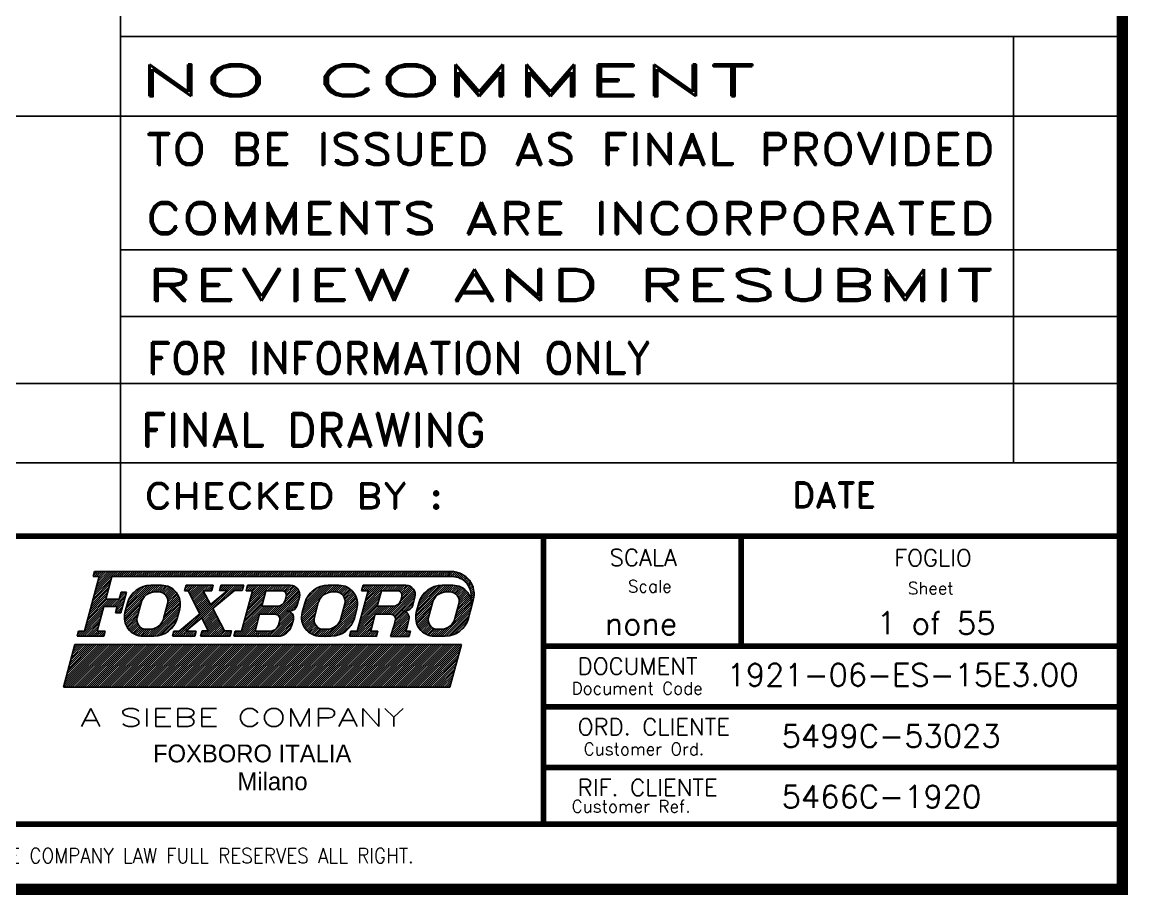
# Model space of a CAD drawing. Extents: x -4 to 378, y 0 to 264.
# Drawn here: x 291.6 to 377.8, y -0.4 to 67.6 of the extents above; entities that cross this region are included whole.
import ezdxf
from ezdxf.enums import TextEntityAlignment as Align

# ---------------------------------------------------------------- set-up
doc = ezdxf.new("R2010")
doc.units = 0
doc.header["$LTSCALE"] = 5
doc.header["$MEASUREMENT"] = 0
doc.header["$PDSIZE"] = 1
doc.linetypes.add('CONTINUA', pattern=[0])
doc.layers.get('0').update_dxf_attribs({"linetype": 'CONTINUA'})
doc.layers.add('02', color=7, linetype='CONTINUA')
doc.layers.add('FORMATO', color=7, linetype='CONTINUOUS')
doc.styles.add('DESCRIZ', font='SIMPLEX')
doc.styles.add('FOXS', font='FOXS')
doc.styles.add('MODULE', font='SIMPLEX', dxfattribs={"width": 1.5, "height": 2.5})
doc.styles.add('ROMAND', font='romand')
doc.styles.add('SIMPLEX', font='simplex.shx')
doc.styles.add('UNIV', font='UNIV.SHX')

# ---------------------------------------------------------------- blocks, each defined once
blk = doc.blocks.new('CART_MIDOR')
at = {"color": 7}
blk.add_line((-63, 64.2), (-63, 0), dxfattribs=at)
at = {"layer": 'FORMATO', "color": 7, "linetype": 'CONTINUOUS'}
for p, q in [((0, 0), (0, 64.2)), ((-63, 31.4), (0, 31.4)), ((-6.841, 31.4), (-6.841, 4.6)), ((-140, 26.4), (0, 26.4)), ((-63, 18), (0, 18)), ((-63, 13.8), (0, 13.8)), ((-139.882, 9.6), (-63, 9.6)), ((-63, 9.6), (0, 9.6)), ((-139.882, 4.6), (-63, 4.6)), ((-63, 4.6), (0, 4.6))]:
    blk.add_line(p, q, dxfattribs=at)
at = {"color": 7, "style": 'SIMPLEX'}
for tag, p in [('MAT_REQ_N1', (-97.938, 11.275)), ('MAT_REQ_N2', (-93.738, 11.275)), ('MAT_REQ_N3', (-89.538, 11.275)), ('MAT_REQ_N4', (-85.055, 11.275)), ('MAT_REQ_N5', (-80.572, 11.275)), ('MAT_REQ_N6', (-76.089, 11.275))]:
    blk.add_attdef(tag, text='', height=2, dxfattribs=at).set_placement(p, align=Align.MIDDLE)
for tag, p in [('ITEM', (-122.734, 7.009)), ('RD_DWG_CODE', (-109.634, 2.526))]:
    blk.add_attdef(tag, text='', height=2, dxfattribs=at).set_placement(p, align=Align.MIDDLE_LEFT)
at = {"layer": 'FORMATO', "color": 7, "linetype": 'CONTINUOUS', "style": 'ROMAND'}
for s, height, width, p, p2 in [('NO COMMENT', 2, 1.932679, (-61.923, 27.65), (-22.901, 27.65)), ('TO BE ISSUED AS FINAL PROVIDED', 2, 0.985741, (-61.424, 23.332), (-8.007, 23.332)), ('COMMENTS ARE INCORPORATED', 2, 1.121773, (-61.424, 18.989), (-8.007, 18.989)), ('REVIEW AND RESUBMIT', 2, 1.528302, (-61.424, 14.789), (-8.007, 14.789)), ('FOR INFORMATION ONLY', 2, 0.864732, (-61.343, 10.196), (-29.636, 10.196)), ('CHECKED BY :', 1.6, 1.064564, (-61.517, 1.732), (-42.7, 1.732))]:
    blk.add_text(s, height=height, dxfattribs=dict(at, width=width)).set_placement(p, p2, align=Align.FIT)
for s, height, p in [('FINAL DRAWING', 2.1, (-61.726, 5.624)), ('DATE', 1.6, (-20.759, 1.788))]:
    blk.add_text(s, height=height, dxfattribs=at).set_placement(p)
blk = doc.blocks.new('*X3')
at = {"color": 0}
for p, q in [((299.287, 20.51), (299.608, 20.831)), ((299.317, 20.363), (299.785, 20.831)), ((299.352, 20.752), (299.432, 20.831)), ((299.396, 16.906), (302.51, 20.021)), ((299.494, 20.363), (299.962, 20.831)), ((299.589, 20.282), (300.139, 20.831)), ((299.648, 20.164), (300.315, 20.831)), ((299.707, 20.047), (300.492, 20.831)), ((299.767, 19.929), (300.669, 20.831)), ((299.826, 19.812), (300.846, 20.831)), ((299.885, 19.694), (301.023, 20.831)), ((299.944, 19.577), (301.199, 20.831)), ((300.004, 19.459), (300.875, 20.33)), ((300.063, 19.341), (300.936, 20.214)), ((300.122, 19.224), (300.997, 20.099)), ((300.181, 19.106), (301.058, 19.983)), ((300.488, 17.822), (303.497, 20.831)), ((300.774, 17.931), (303.674, 20.831)), ((300.908, 20.363), (301.376, 20.831)), ((301.085, 20.363), (301.553, 20.831)), ((301.261, 20.363), (301.713, 20.815)), ((301.438, 20.363), (301.649, 20.574)), ((302.274, 20.491), (302.614, 20.831)), ((302.337, 20.378), (302.79, 20.831)), ((302.338, 20.733), (302.437, 20.831)), ((302.514, 20.378), (302.967, 20.831)), ((302.673, 19.653), (303.851, 20.831)), ((302.691, 20.378), (303.144, 20.831)), ((302.867, 20.378), (303.321, 20.831)), ((303.575, 20.378), (304.028, 20.831)), ((303.751, 20.378), (304.205, 20.831)), ((303.928, 20.378), (304.322, 20.772)), ((304.105, 20.378), (304.257, 20.531)), ((298.757, 16.444), (301.487, 19.175)), ((300.24, 18.989), (301.12, 19.868)), ((300.3, 18.871), (301.181, 19.752)), ((300.359, 18.754), (301.242, 19.637)), ((300.418, 18.636), (301.303, 19.521)), ((300.477, 18.519), (301.365, 19.406)), ((300.537, 18.401), (301.426, 19.29)), ((298.58, 16.444), (300.313, 18.177)), ((300.833, 17.813), (301.732, 18.713)), ((300.892, 17.696), (301.793, 18.597)), ((300.951, 17.578), (301.855, 18.482)), ((301.01, 17.461), (301.916, 18.366)), ((301.07, 17.343), (301.977, 18.25)), ((301.129, 17.226), (302.038, 18.135)), ((298.403, 16.444), (299.214, 17.256)), ((300.878, 16.444), (302.222, 17.788)), ((301.055, 16.444), (302.283, 17.673)), ((301.188, 17.108), (302.1, 18.019)), ((301.231, 16.444), (302.345, 17.557)), ((301.247, 16.99), (302.161, 17.904)), ((301.408, 16.444), (302.406, 17.442)), ((301.585, 16.444), (302.467, 17.326)), ((301.762, 16.444), (302.528, 17.211)), ((298.226, 16.444), (298.672, 16.89)), ((298.252, 16.647), (298.496, 16.89)), ((298.317, 16.888), (298.319, 16.89)), ((298.933, 16.444), (299.379, 16.89)), ((299.11, 16.444), (299.556, 16.89)), ((299.287, 16.444), (299.733, 16.89)), ((299.464, 16.444), (299.91, 16.89)), ((299.641, 16.444), (300.087, 16.89)), ((299.817, 16.444), (300.235, 16.862)), ((299.994, 16.444), (300.17, 16.62)), ((300.665, 16.584), (300.983, 16.903)), ((300.701, 16.444), (301.16, 16.903)), ((300.729, 16.826), (300.806, 16.903)), ((301.939, 16.444), (302.59, 17.095)), ((302.115, 16.444), (302.651, 16.98)), ((302.292, 16.444), (302.751, 16.903)), ((302.469, 16.444), (302.928, 16.903)), ((302.646, 16.444), (303.104, 16.903)), ((302.822, 16.444), (303.281, 16.903)), ((302.999, 16.444), (303.224, 16.669))]:
    blk.add_line(p, q, dxfattribs=at)
blk = doc.blocks.new('*X9')
at = {"color": 0}
for p, q in [((291.39, 21.628), (291.781, 22.02)), ((291.454, 21.87), (291.605, 22.02)), ((291.512, 21.574), (291.958, 22.02)), ((291.533, 20.181), (293.372, 22.02)), ((291.597, 20.422), (293.196, 22.02)), ((291.662, 20.663), (293.019, 22.02)), ((291.689, 21.574), (292.135, 22.02)), ((291.727, 20.905), (292.842, 22.02)), ((291.792, 21.146), (292.665, 22.02)), ((291.856, 21.388), (292.489, 22.02)), ((291.866, 21.574), (292.312, 22.02)), ((293.103, 21.574), (293.549, 22.02)), ((293.28, 21.574), (293.726, 22.02)), ((293.457, 21.574), (293.903, 22.02)), ((293.633, 21.574), (294.08, 22.02)), ((293.81, 21.574), (294.256, 22.02)), ((293.987, 21.574), (294.433, 22.02)), ((294.164, 21.574), (294.61, 22.02)), ((294.341, 21.574), (294.787, 22.02)), ((294.517, 21.574), (294.963, 22.02)), ((294.694, 21.574), (295.14, 22.02)), ((294.871, 21.574), (295.317, 22.02)), ((295.048, 21.574), (295.494, 22.02)), ((295.224, 21.574), (295.671, 22.02)), ((295.401, 21.574), (295.847, 22.02)), ((295.578, 21.574), (296.024, 22.02)), ((295.755, 21.574), (296.201, 22.02)), ((295.932, 21.574), (296.378, 22.02)), ((296.108, 21.574), (296.554, 22.02)), ((296.285, 21.574), (296.731, 22.02)), ((296.462, 21.574), (296.908, 22.02)), ((296.639, 21.574), (297.085, 22.02)), ((296.815, 21.574), (297.262, 22.02)), ((296.992, 21.574), (297.438, 22.02)), ((297.169, 21.574), (297.615, 22.02)), ((297.346, 21.574), (297.792, 22.02)), ((297.523, 21.574), (297.969, 22.02)), ((297.699, 21.574), (298.145, 22.02)), ((297.876, 21.574), (298.322, 22.02)), ((298.053, 21.574), (298.499, 22.02)), ((298.23, 21.574), (298.676, 22.02)), ((298.406, 21.574), (298.853, 22.02)), ((298.583, 21.574), (299.029, 22.02)), ((298.76, 21.574), (299.206, 22.02)), ((298.937, 21.574), (299.383, 22.02)), ((299.114, 21.574), (299.56, 22.02)), ((299.29, 21.574), (299.736, 22.02)), ((299.467, 21.574), (299.913, 22.02)), ((299.644, 21.574), (300.09, 22.02)), ((299.821, 21.574), (300.267, 22.02)), ((299.997, 21.574), (300.444, 22.02)), ((300.174, 21.574), (300.62, 22.02)), ((300.351, 21.574), (300.797, 22.02)), ((300.528, 21.574), (300.974, 22.02)), ((300.705, 21.574), (301.151, 22.02)), ((300.881, 21.574), (301.327, 22.02)), ((301.058, 21.574), (301.504, 22.02)), ((301.235, 21.574), (301.681, 22.02)), ((301.412, 21.574), (301.858, 22.02)), ((301.588, 21.574), (302.035, 22.02)), ((301.765, 21.574), (302.211, 22.02)), ((301.942, 21.574), (302.388, 22.02)), ((302.119, 21.574), (302.565, 22.02)), ((302.296, 21.574), (302.742, 22.02)), ((302.472, 21.574), (302.918, 22.02)), ((302.649, 21.574), (303.095, 22.02)), ((302.826, 21.574), (303.272, 22.02)), ((303.003, 21.574), (303.449, 22.02)), ((303.179, 21.574), (303.626, 22.02)), ((303.356, 21.574), (303.802, 22.02)), ((303.533, 21.574), (303.979, 22.02)), ((303.71, 21.574), (304.156, 22.02)), ((303.887, 21.574), (304.333, 22.02)), ((304.063, 21.574), (304.509, 22.02)), ((304.24, 21.574), (304.686, 22.02)), ((304.417, 21.574), (304.863, 22.02)), ((304.594, 21.574), (305.04, 22.02)), ((304.77, 21.574), (305.217, 22.02)), ((304.947, 21.574), (305.393, 22.02)), ((305.124, 21.574), (305.57, 22.02)), ((305.301, 21.574), (305.747, 22.02)), ((305.478, 21.574), (305.924, 22.02)), ((305.654, 21.574), (306.1, 22.02)), ((305.831, 21.574), (306.277, 22.02)), ((306.008, 21.574), (306.454, 22.02)), ((306.185, 21.574), (306.631, 22.02)), ((306.361, 21.574), (306.808, 22.02)), ((306.538, 21.574), (306.984, 22.02)), ((306.715, 21.574), (307.161, 22.02)), ((306.892, 21.574), (307.338, 22.02)), ((307.069, 21.574), (307.515, 22.02)), ((307.245, 21.574), (307.691, 22.02)), ((307.422, 21.574), (307.868, 22.02)), ((307.599, 21.574), (308.045, 22.02)), ((307.776, 21.574), (308.222, 22.02)), ((307.952, 21.574), (308.398, 22.02)), ((308.129, 21.574), (308.575, 22.02)), ((308.306, 21.574), (308.752, 22.02)), ((308.483, 21.574), (308.929, 22.02)), ((308.66, 21.574), (309.106, 22.02)), ((308.836, 21.574), (309.282, 22.02)), ((309.013, 21.574), (309.459, 22.02)), ((309.19, 21.574), (309.636, 22.02)), ((309.367, 21.574), (309.813, 22.02)), ((309.543, 21.574), (309.989, 22.02)), ((309.72, 21.574), (310.166, 22.02)), ((309.897, 21.574), (310.343, 22.02)), ((310.074, 21.574), (310.52, 22.02)), ((310.251, 21.574), (310.697, 22.02)), ((310.427, 21.574), (310.873, 22.02)), ((310.604, 21.574), (311.05, 22.02)), ((310.781, 21.574), (311.227, 22.02)), ((310.958, 21.574), (311.404, 22.02)), ((311.134, 21.574), (311.58, 22.02)), ((311.311, 21.574), (311.757, 22.02)), ((311.488, 21.574), (311.934, 22.02)), ((311.665, 21.574), (312.111, 22.02)), ((311.841, 21.574), (312.288, 22.02)), ((312.018, 21.574), (312.464, 22.02)), ((312.195, 21.574), (312.641, 22.02)), ((312.372, 21.574), (312.818, 22.02)), ((312.549, 21.574), (312.995, 22.02)), ((312.725, 21.574), (313.171, 22.02)), ((312.902, 21.574), (313.348, 22.02)), ((313.079, 21.574), (313.525, 22.02)), ((313.256, 21.574), (313.702, 22.02)), ((313.432, 21.574), (313.879, 22.02)), ((313.609, 21.574), (314.055, 22.02)), ((313.786, 21.574), (314.232, 22.02)), ((313.963, 21.574), (314.409, 22.02)), ((314.14, 21.574), (314.586, 22.02)), ((314.316, 21.574), (314.762, 22.02)), ((314.493, 21.574), (314.939, 22.02)), ((314.67, 21.574), (315.116, 22.02)), ((314.847, 21.574), (315.293, 22.02)), ((315.023, 21.574), (315.47, 22.02)), ((315.2, 21.574), (315.646, 22.02)), ((315.377, 21.574), (315.823, 22.02)), ((315.554, 21.574), (316, 22.02)), ((315.731, 21.574), (316.177, 22.02)), ((315.907, 21.574), (316.353, 22.02)), ((316.084, 21.574), (316.53, 22.02)), ((316.261, 21.574), (316.707, 22.02)), ((316.438, 21.574), (316.884, 22.02)), ((316.614, 21.574), (317.061, 22.02)), ((316.791, 21.574), (317.237, 22.02)), ((316.968, 21.574), (317.414, 22.02)), ((317.145, 21.574), (317.591, 22.02)), ((317.322, 21.574), (317.768, 22.02)), ((317.498, 21.574), (317.944, 22.02)), ((317.675, 21.574), (318.121, 22.02)), ((317.852, 21.574), (318.298, 22.02)), ((318.029, 21.574), (318.475, 22.02)), ((318.205, 21.574), (318.652, 22.02)), ((318.382, 21.574), (318.828, 22.02)), ((318.559, 21.574), (319.005, 22.02)), ((318.736, 21.574), (319.182, 22.02)), ((318.913, 21.574), (319.359, 22.02)), ((319.089, 21.574), (319.535, 22.02)), ((319.266, 21.574), (319.712, 22.02)), ((319.443, 21.574), (319.889, 22.02)), ((319.62, 21.574), (320.066, 22.02)), ((319.796, 21.574), (320.243, 22.02)), ((319.973, 21.574), (320.419, 22.02)), ((320.15, 21.574), (320.596, 22.02)), ((320.327, 21.574), (320.773, 22.02)), ((320.504, 21.574), (320.95, 22.02)), ((320.68, 21.574), (321.126, 22.02)), ((320.857, 21.574), (321.303, 22.02)), ((321.034, 21.574), (321.48, 22.02)), ((321.211, 21.574), (321.657, 22.02)), ((321.387, 21.574), (321.834, 22.02)), ((321.564, 21.574), (322.01, 22.02)), ((291.339, 19.456), (292.821, 20.939)), ((291.403, 19.698), (292.886, 21.18)), ((291.468, 19.939), (292.951, 21.422)), ((321.741, 21.574), (322.035, 21.868)), ((321.918, 21.574), (321.97, 21.627)), ((291.08, 18.49), (292.562, 19.973)), ((291.145, 18.732), (292.627, 20.214)), ((291.209, 18.973), (292.692, 20.456)), ((291.274, 19.215), (292.756, 20.697)), ((293.013, 19.009), (294.24, 20.236)), ((293.19, 19.009), (294.188, 20.007)), ((293.687, 19.859), (294.063, 20.236)), ((293.751, 20.101), (293.886, 20.236)), ((290.886, 17.766), (292.754, 19.634)), ((290.95, 18.007), (292.577, 19.634)), ((291.015, 18.249), (292.498, 19.731)), ((292.306, 19.009), (292.93, 19.634)), ((292.483, 19.009), (293.107, 19.634)), ((292.66, 19.009), (293.284, 19.634)), ((292.836, 19.009), (293.461, 19.634)), ((293.339, 18.452), (293.929, 19.041)), ((293.363, 18.652), (293.994, 19.283)), ((293.367, 19.009), (294.123, 19.766)), ((293.428, 18.893), (294.059, 19.524)), ((290.271, 16.444), (292.109, 18.282)), ((290.692, 17.041), (292.174, 18.524)), ((290.756, 17.283), (292.239, 18.765)), ((290.821, 17.524), (292.303, 19.007)), ((293.516, 18.452), (293.864, 18.8)), ((293.693, 18.452), (293.8, 18.558)), ((290.448, 16.444), (292.045, 18.041)), ((290.625, 16.444), (291.98, 17.799)), ((290.802, 16.444), (291.915, 17.558)), ((290.978, 16.444), (291.851, 17.316)), ((290.031, 16.557), (290.364, 16.89)), ((290.095, 16.444), (290.541, 16.89)), ((290.096, 16.799), (290.187, 16.89)), ((291.155, 16.444), (291.786, 17.075)), ((291.332, 16.444), (291.778, 16.89)), ((291.509, 16.444), (291.955, 16.89)), ((291.686, 16.444), (292.132, 16.89)), ((291.862, 16.444), (292.308, 16.89)), ((292.039, 16.444), (292.409, 16.814)), ((292.216, 16.444), (292.344, 16.572))]:
    blk.add_line(p, q, dxfattribs=at)
blk = doc.blocks.new('*X1')
at = {"color": 0}
for p, q in [((288.866, 12.211), (292.393, 15.737)), ((288.889, 12.057), (292.569, 15.737)), ((288.931, 12.452), (292.216, 15.737)), ((288.996, 12.694), (292.039, 15.737)), ((289.06, 12.935), (291.862, 15.737)), ((289.066, 12.057), (292.746, 15.737)), ((289.125, 13.177), (291.686, 15.737)), ((289.19, 13.418), (291.509, 15.737)), ((289.243, 12.057), (292.923, 15.737)), ((289.254, 13.659), (291.332, 15.737)), ((289.319, 13.901), (291.155, 15.737)), ((289.384, 14.142), (290.978, 15.737)), ((289.42, 12.057), (293.1, 15.737)), ((289.448, 14.384), (290.802, 15.737)), ((289.513, 14.625), (290.625, 15.737)), ((289.578, 14.867), (290.448, 15.737)), ((289.596, 12.057), (293.277, 15.737)), ((289.643, 15.108), (290.271, 15.737)), ((289.707, 15.35), (290.095, 15.737)), ((289.772, 15.591), (289.918, 15.737)), ((289.773, 12.057), (293.453, 15.737)), ((289.95, 12.057), (293.63, 15.737)), ((290.127, 12.057), (293.807, 15.737)), ((290.304, 12.057), (293.984, 15.737)), ((290.48, 12.057), (294.16, 15.737)), ((290.657, 12.057), (294.337, 15.737)), ((290.834, 12.057), (294.514, 15.737)), ((291.011, 12.057), (294.691, 15.737)), ((291.187, 12.057), (294.868, 15.737)), ((291.364, 12.057), (295.044, 15.737)), ((291.541, 12.057), (295.221, 15.737)), ((291.718, 12.057), (295.398, 15.737)), ((291.894, 12.057), (295.575, 15.737)), ((292.071, 12.057), (295.751, 15.737)), ((292.248, 12.057), (295.928, 15.737)), ((292.425, 12.057), (296.105, 15.737)), ((292.602, 12.057), (296.282, 15.737)), ((292.778, 12.057), (296.459, 15.737)), ((292.955, 12.057), (296.635, 15.737)), ((293.132, 12.057), (296.812, 15.737)), ((293.309, 12.057), (296.989, 15.737)), ((293.485, 12.057), (297.166, 15.737)), ((293.662, 12.057), (297.342, 15.737)), ((293.839, 12.057), (297.519, 15.737)), ((294.016, 12.057), (297.696, 15.737)), ((294.193, 12.057), (297.873, 15.737)), ((294.369, 12.057), (298.05, 15.737)), ((294.546, 12.057), (298.226, 15.737)), ((294.723, 12.057), (298.403, 15.737)), ((294.9, 12.057), (298.58, 15.737)), ((295.076, 12.057), (298.757, 15.737)), ((295.253, 12.057), (298.933, 15.737)), ((295.43, 12.057), (299.11, 15.737)), ((295.607, 12.057), (299.287, 15.737)), ((295.784, 12.057), (299.464, 15.737)), ((295.96, 12.057), (299.641, 15.737)), ((296.137, 12.057), (299.817, 15.737)), ((296.314, 12.057), (299.994, 15.737)), ((296.491, 12.057), (300.171, 15.737)), ((296.667, 12.057), (300.348, 15.737)), ((296.844, 12.057), (300.524, 15.737)), ((297.021, 12.057), (300.701, 15.737)), ((297.198, 12.057), (300.878, 15.737)), ((297.375, 12.057), (301.055, 15.737)), ((297.551, 12.057), (301.232, 15.737)), ((297.728, 12.057), (301.408, 15.737)), ((297.905, 12.057), (301.585, 15.737)), ((298.082, 12.057), (301.762, 15.737)), ((298.258, 12.057), (301.939, 15.737)), ((298.435, 12.057), (302.115, 15.737)), ((298.612, 12.057), (302.292, 15.737)), ((298.789, 12.057), (302.469, 15.737)), ((298.966, 12.057), (302.646, 15.737)), ((299.142, 12.057), (302.822, 15.737)), ((299.319, 12.057), (302.999, 15.737)), ((299.496, 12.057), (303.176, 15.737)), ((299.673, 12.057), (303.353, 15.737)), ((299.849, 12.057), (303.53, 15.737)), ((300.026, 12.057), (303.706, 15.737)), ((300.203, 12.057), (303.883, 15.737)), ((300.38, 12.057), (304.06, 15.737)), ((300.557, 12.057), (304.237, 15.737)), ((300.733, 12.057), (304.413, 15.737)), ((300.91, 12.057), (304.59, 15.737)), ((301.087, 12.057), (304.767, 15.737)), ((301.264, 12.057), (304.944, 15.737)), ((301.44, 12.057), (305.121, 15.737)), ((301.617, 12.057), (305.297, 15.737)), ((301.794, 12.057), (305.474, 15.737)), ((301.971, 12.057), (305.651, 15.737)), ((302.148, 12.057), (305.828, 15.737)), ((302.324, 12.057), (306.004, 15.737)), ((302.501, 12.057), (306.181, 15.737)), ((302.678, 12.057), (306.358, 15.737)), ((302.855, 12.057), (306.535, 15.737)), ((303.031, 12.057), (306.712, 15.737)), ((303.208, 12.057), (306.888, 15.737)), ((303.385, 12.057), (307.065, 15.737)), ((303.562, 12.057), (307.242, 15.737)), ((303.739, 12.057), (307.419, 15.737)), ((303.915, 12.057), (307.595, 15.737)), ((304.092, 12.057), (307.772, 15.737)), ((304.269, 12.057), (307.949, 15.737)), ((304.446, 12.057), (308.126, 15.737)), ((304.622, 12.057), (308.303, 15.737)), ((304.799, 12.057), (308.479, 15.737)), ((304.976, 12.057), (308.656, 15.737)), ((305.153, 12.057), (308.833, 15.737)), ((305.33, 12.057), (309.01, 15.737)), ((305.506, 12.057), (309.186, 15.737)), ((305.683, 12.057), (309.363, 15.737)), ((305.86, 12.057), (309.54, 15.737)), ((306.037, 12.057), (309.717, 15.737)), ((306.213, 12.057), (309.894, 15.737)), ((306.39, 12.057), (310.07, 15.737)), ((306.567, 12.057), (310.247, 15.737)), ((306.744, 12.057), (310.424, 15.737)), ((306.921, 12.057), (310.601, 15.737)), ((307.097, 12.057), (310.777, 15.737)), ((307.274, 12.057), (310.954, 15.737)), ((307.451, 12.057), (311.131, 15.737)), ((307.628, 12.057), (311.308, 15.737)), ((307.804, 12.057), (311.485, 15.737)), ((307.981, 12.057), (311.661, 15.737)), ((308.158, 12.057), (311.838, 15.737)), ((308.335, 12.057), (312.015, 15.737)), ((308.512, 12.057), (312.192, 15.737)), ((308.688, 12.057), (312.368, 15.737)), ((308.865, 12.057), (312.545, 15.737)), ((309.042, 12.057), (312.722, 15.737)), ((309.219, 12.057), (312.899, 15.737)), ((309.395, 12.057), (313.076, 15.737)), ((309.572, 12.057), (313.252, 15.737)), ((309.749, 12.057), (313.429, 15.737)), ((309.926, 12.057), (313.606, 15.737)), ((310.102, 12.057), (313.783, 15.737)), ((310.279, 12.057), (313.959, 15.737)), ((310.456, 12.057), (314.136, 15.737)), ((310.633, 12.057), (314.313, 15.737)), ((310.81, 12.057), (314.49, 15.737)), ((310.986, 12.057), (314.667, 15.737)), ((311.163, 12.057), (314.843, 15.737)), ((311.34, 12.057), (315.02, 15.737)), ((311.517, 12.057), (315.197, 15.737)), ((311.693, 12.057), (315.374, 15.737)), ((311.87, 12.057), (315.55, 15.737)), ((312.047, 12.057), (315.727, 15.737)), ((312.224, 12.057), (315.904, 15.737)), ((312.401, 12.057), (316.081, 15.737)), ((312.577, 12.057), (316.258, 15.737)), ((312.754, 12.057), (316.434, 15.737)), ((312.931, 12.057), (316.611, 15.737)), ((313.108, 12.057), (316.788, 15.737)), ((313.284, 12.057), (316.965, 15.737)), ((313.461, 12.057), (317.141, 15.737)), ((313.638, 12.057), (317.318, 15.737)), ((313.815, 12.057), (317.495, 15.737)), ((313.992, 12.057), (317.672, 15.737)), ((314.168, 12.057), (317.849, 15.737)), ((314.345, 12.057), (318.025, 15.737)), ((314.522, 12.057), (318.202, 15.737)), ((314.699, 12.057), (318.379, 15.737)), ((314.875, 12.057), (318.556, 15.737)), ((315.052, 12.057), (318.732, 15.737)), ((315.229, 12.057), (318.909, 15.737)), ((315.406, 12.057), (319.086, 15.737)), ((315.583, 12.057), (319.263, 15.737)), ((315.759, 12.057), (319.44, 15.737)), ((315.936, 12.057), (319.616, 15.737)), ((316.113, 12.057), (319.793, 15.737)), ((316.29, 12.057), (319.97, 15.737)), ((316.466, 12.057), (320.147, 15.737)), ((316.643, 12.057), (320.323, 15.737)), ((316.82, 12.057), (320.5, 15.737)), ((316.997, 12.057), (320.677, 15.737)), ((317.174, 12.057), (320.854, 15.737)), ((317.35, 12.057), (321.03, 15.737)), ((317.527, 12.057), (321.207, 15.737)), ((317.704, 12.057), (321.384, 15.737)), ((317.881, 12.057), (321.561, 15.737)), ((318.057, 12.057), (321.738, 15.737)), ((318.234, 12.057), (321.914, 15.737)), ((318.411, 12.057), (322.091, 15.737)), ((318.588, 12.057), (322.268, 15.737)), ((318.765, 12.057), (322.445, 15.737)), ((318.941, 12.057), (322.621, 15.737)), ((319.118, 12.057), (322.798, 15.737)), ((319.295, 12.057), (322.975, 15.737)), ((319.472, 12.057), (323.029, 15.614)), ((319.648, 12.057), (322.964, 15.373)), ((319.825, 12.057), (322.9, 15.131)), ((320.002, 12.057), (322.835, 14.89)), ((320.179, 12.057), (322.77, 14.648)), ((320.356, 12.057), (322.705, 14.407)), ((320.532, 12.057), (322.641, 14.165)), ((320.709, 12.057), (322.576, 13.924)), ((320.886, 12.057), (322.511, 13.682)), ((321.063, 12.057), (322.447, 13.441)), ((321.239, 12.057), (322.382, 13.199)), ((321.416, 12.057), (322.317, 12.958)), ((321.593, 12.057), (322.252, 12.716)), ((321.77, 12.057), (322.188, 12.475)), ((321.947, 12.057), (322.123, 12.233))]:
    blk.add_line(p, q, dxfattribs=at)
blk = doc.blocks.new('*X2')
at = {"color": 0}
for p, q in [((294.071, 18.122), (296.783, 20.834)), ((294.09, 18.319), (296.606, 20.834)), ((294.143, 18.549), (296.429, 20.834)), ((294.208, 18.79), (296.25, 20.832)), ((294.273, 19.032), (296.054, 20.813)), ((294.338, 19.273), (295.833, 20.769)), ((294.425, 19.537), (295.57, 20.682)), ((294.625, 19.914), (295.193, 20.482)), ((296.311, 20.186), (296.959, 20.834)), ((296.547, 20.245), (297.136, 20.834)), ((296.737, 20.259), (297.312, 20.834)), ((296.914, 20.259), (297.476, 20.821)), ((297.087, 20.255), (297.626, 20.794)), ((297.235, 20.226), (297.765, 20.755)), ((297.363, 20.177), (297.893, 20.708)), ((297.474, 20.111), (298.014, 20.651)), ((297.571, 20.031), (298.126, 20.587)), ((297.654, 19.938), (298.231, 20.515)), ((297.723, 19.83), (298.329, 20.436)), ((297.771, 19.171), (298.651, 20.051)), ((297.776, 19.706), (298.42, 20.35)), ((297.809, 19.563), (298.504, 20.257)), ((297.815, 19.392), (298.581, 20.158)), ((294.074, 17.948), (295.537, 19.412)), ((294.092, 17.79), (295.468, 19.166)), ((296.282, 16.444), (298.872, 19.034)), ((297.308, 17.647), (298.882, 19.222)), ((297.446, 17.962), (298.873, 19.389)), ((297.511, 18.204), (298.85, 19.542)), ((297.576, 18.446), (298.814, 19.683)), ((297.641, 18.687), (298.768, 19.815)), ((297.706, 18.929), (298.714, 19.937)), ((294.124, 17.645), (295.404, 18.925)), ((294.166, 17.511), (295.34, 18.685)), ((294.218, 17.385), (295.277, 18.444)), ((294.277, 17.268), (295.213, 18.204)), ((296.459, 16.444), (298.832, 18.818)), ((296.636, 16.445), (298.768, 18.577)), ((296.824, 16.456), (298.703, 18.335)), ((297.034, 16.49), (298.639, 18.094)), ((294.345, 17.159), (295.156, 17.97)), ((294.419, 17.057), (295.149, 17.787)), ((294.501, 16.962), (295.175, 17.636)), ((294.589, 16.873), (295.223, 17.507)), ((294.685, 16.792), (295.287, 17.394)), ((294.787, 16.717), (295.366, 17.296)), ((294.897, 16.65), (295.458, 17.211)), ((295.014, 16.591), (295.564, 17.141)), ((296.105, 16.444), (296.889, 17.228)), ((297.279, 16.558), (298.567, 17.846)), ((297.595, 16.697), (298.428, 17.53)), ((295.14, 16.539), (295.687, 17.086)), ((295.274, 16.498), (295.828, 17.051)), ((295.42, 16.466), (295.994, 17.041)), ((295.578, 16.448), (296.171, 17.041)), ((295.751, 16.444), (296.354, 17.047)), ((295.928, 16.444), (296.573, 17.089))]:
    blk.add_line(p, q, dxfattribs=at)
blk = doc.blocks.new('*X7')
at = {"color": 0}
for p, q in [((319.136, 18.262), (321.708, 20.834)), ((319.179, 18.482), (321.531, 20.834)), ((319.244, 18.723), (321.354, 20.834)), ((319.309, 18.965), (321.164, 20.82)), ((319.373, 19.206), (320.951, 20.784)), ((319.448, 19.458), (320.702, 20.712)), ((319.599, 19.786), (320.375, 20.561)), ((321.118, 20.068), (321.885, 20.834)), ((321.436, 20.209), (322.062, 20.834)), ((321.656, 20.252), (322.238, 20.834)), ((321.84, 20.259), (322.413, 20.832)), ((322.016, 20.259), (322.572, 20.814)), ((322.184, 20.249), (322.719, 20.784)), ((322.326, 20.215), (322.855, 20.743)), ((322.449, 20.161), (322.981, 20.693)), ((322.556, 20.091), (323.099, 20.634)), ((322.649, 20.007), (323.209, 20.567)), ((322.728, 19.909), (323.312, 20.494)), ((322.793, 19.797), (323.408, 20.413)), ((322.806, 19.104), (323.723, 20.02)), ((322.841, 19.669), (323.497, 20.325)), ((322.863, 19.337), (323.655, 20.129)), ((322.868, 19.519), (323.579, 20.231)), ((319.123, 18.073), (320.709, 19.659)), ((319.131, 17.903), (320.568, 19.34)), ((319.154, 17.749), (320.504, 19.1)), ((322.203, 17.44), (323.935, 19.172)), ((322.477, 17.891), (323.931, 19.345)), ((322.547, 18.137), (323.911, 19.501)), ((322.612, 18.379), (323.878, 19.646)), ((322.677, 18.621), (323.835, 19.779)), ((322.742, 18.862), (323.783, 19.904)), ((319.188, 17.607), (320.44, 18.859)), ((319.233, 17.475), (320.376, 18.619)), ((319.287, 17.352), (320.313, 18.378)), ((319.349, 17.237), (320.249, 18.138)), ((321.384, 16.444), (323.918, 18.978)), ((321.561, 16.444), (323.868, 18.751)), ((321.739, 16.446), (323.804, 18.51)), ((321.933, 16.463), (323.739, 18.269)), ((319.418, 17.13), (320.203, 17.915)), ((319.495, 17.03), (320.207, 17.742)), ((319.578, 16.936), (320.24, 17.598)), ((319.669, 16.85), (320.292, 17.474)), ((319.766, 16.771), (320.361, 17.365)), ((319.87, 16.698), (320.443, 17.271)), ((319.982, 16.633), (320.539, 17.191)), ((320.101, 16.576), (320.65, 17.124)), ((321.207, 16.444), (322.149, 17.386)), ((322.151, 16.504), (323.675, 18.028)), ((322.409, 16.586), (323.592, 17.769)), ((322.766, 16.766), (323.412, 17.412)), ((320.229, 16.527), (320.777, 17.074)), ((320.367, 16.488), (320.924, 17.045)), ((320.516, 16.46), (321.096, 17.041)), ((320.678, 16.445), (321.273, 17.041)), ((320.854, 16.444), (321.464, 17.054)), ((321.03, 16.444), (321.698, 17.112))]:
    blk.add_line(p, q, dxfattribs=at)
blk = doc.blocks.new('*X6')
at = {"color": 0}
for p, q in [((314.507, 18.406), (316.084, 19.984)), ((314.513, 20.356), (314.981, 20.825)), ((314.527, 20.547), (314.804, 20.825)), ((314.572, 18.648), (316.149, 20.225)), ((314.637, 18.889), (316.572, 20.825)), ((314.689, 20.356), (315.158, 20.825)), ((314.701, 19.131), (316.395, 20.825)), ((314.766, 19.372), (316.219, 20.825)), ((314.831, 19.614), (316.042, 20.825)), ((314.866, 20.356), (315.335, 20.825)), ((314.896, 19.855), (315.865, 20.825)), ((314.96, 20.097), (315.688, 20.825)), ((315.025, 20.338), (315.511, 20.825)), ((316.28, 20.356), (316.749, 20.825)), ((316.457, 20.356), (316.926, 20.825)), ((316.634, 20.356), (317.102, 20.825)), ((316.811, 20.356), (317.279, 20.825)), ((316.909, 18.333), (318.987, 20.411)), ((316.988, 20.356), (317.456, 20.825)), ((317.073, 18.321), (319.042, 20.29)), ((317.164, 20.356), (317.633, 20.825)), ((317.196, 18.267), (319.079, 20.149)), ((317.29, 18.184), (319.089, 19.983)), ((317.341, 20.356), (317.81, 20.825)), ((317.518, 20.356), (317.986, 20.825)), ((317.679, 20.341), (318.163, 20.825)), ((317.766, 19.367), (318.916, 20.517)), ((317.796, 20.281), (318.338, 20.823)), ((317.863, 19.641), (318.831, 20.609)), ((317.882, 20.19), (318.489, 20.797)), ((317.928, 19.882), (318.733, 20.687)), ((317.934, 20.066), (318.619, 20.751)), ((314.313, 17.682), (315.89, 19.259)), ((314.378, 17.923), (315.955, 19.501)), ((314.443, 18.165), (316.02, 19.742)), ((316.556, 18.333), (317.245, 19.023)), ((316.732, 18.333), (317.508, 19.109)), ((317.356, 18.073), (319.052, 19.769)), ((318.07, 18.61), (318.987, 19.527)), ((318.247, 18.61), (318.922, 19.286)), ((318.476, 18.662), (318.849, 19.036)), ((313.782, 16.443), (315.632, 18.293)), ((314.119, 16.958), (316.18, 19.018)), ((314.184, 17.199), (316.003, 19.018)), ((314.249, 17.44), (315.826, 19.018)), ((315.672, 18.333), (316.356, 19.018)), ((315.848, 18.333), (316.533, 19.018)), ((316.025, 18.333), (316.71, 19.018)), ((316.202, 18.333), (316.887, 19.018)), ((316.379, 18.333), (317.064, 19.018)), ((317.031, 16.688), (318.543, 18.199)), ((317.116, 16.95), (318.489, 18.322)), ((317.202, 17.211), (318.414, 18.424)), ((317.281, 17.467), (318.32, 18.507)), ((317.345, 17.709), (318.206, 18.569)), ((317.387, 17.927), (318.066, 18.606)), ((313.958, 16.443), (315.567, 18.052)), ((314.134, 16.442), (315.502, 17.81)), ((314.31, 16.442), (315.437, 17.569)), ((314.487, 16.441), (315.373, 17.327)), ((316.958, 16.437), (318.566, 18.046)), ((317.135, 16.437), (318.534, 17.837)), ((317.311, 16.437), (318.47, 17.596)), ((317.488, 16.437), (318.405, 17.354)), ((313.429, 16.444), (313.868, 16.884)), ((313.492, 16.683), (313.692, 16.884)), ((313.605, 16.444), (314.045, 16.884)), ((314.663, 16.441), (315.308, 17.086)), ((314.839, 16.44), (315.283, 16.884)), ((315.015, 16.44), (315.459, 16.884)), ((315.192, 16.439), (315.636, 16.884)), ((315.368, 16.439), (315.813, 16.884)), ((315.544, 16.438), (315.836, 16.73)), ((317.665, 16.437), (318.34, 17.113)), ((317.842, 16.437), (318.288, 16.883)), ((318.018, 16.437), (318.465, 16.883)), ((318.195, 16.437), (318.641, 16.883)), ((318.372, 16.437), (318.643, 16.708))]:
    blk.add_line(p, q, dxfattribs=at)
blk = doc.blocks.new('*X4')
at = {"color": 0}
for p, q in [((304.569, 20.489), (304.912, 20.831)), ((304.615, 18.59), (306.192, 20.167)), ((304.62, 20.363), (305.088, 20.831)), ((304.634, 20.731), (304.735, 20.831)), ((304.679, 18.831), (306.679, 20.831)), ((304.744, 19.073), (306.503, 20.831)), ((304.797, 20.363), (305.265, 20.831)), ((304.809, 19.314), (306.326, 20.831)), ((304.874, 19.556), (306.149, 20.831)), ((304.938, 19.797), (305.972, 20.831)), ((304.974, 20.363), (305.442, 20.831)), ((305.003, 20.039), (305.796, 20.831)), ((305.068, 20.28), (305.619, 20.831)), ((306.388, 20.363), (306.856, 20.831)), ((306.565, 20.363), (307.033, 20.831)), ((306.741, 20.363), (307.21, 20.831)), ((306.84, 18.34), (308.996, 20.497)), ((306.918, 20.363), (307.387, 20.831)), ((307.016, 18.34), (309.063, 20.387)), ((307.095, 20.363), (307.563, 20.831)), ((307.169, 18.316), (309.114, 20.261)), ((307.272, 20.363), (307.74, 20.831)), ((307.284, 18.254), (309.145, 20.115)), ((307.448, 20.363), (307.917, 20.831)), ((307.625, 20.363), (308.094, 20.831)), ((307.774, 20.335), (308.27, 20.831)), ((307.882, 20.267), (308.441, 20.825)), ((307.906, 19.583), (308.915, 20.592)), ((307.959, 20.167), (308.586, 20.794)), ((307.97, 19.824), (308.82, 20.674)), ((308.001, 20.031), (308.711, 20.742)), ((304.162, 16.9), (306.287, 19.025)), ((304.226, 17.141), (306.11, 19.025)), ((304.291, 17.383), (305.933, 19.025)), ((304.356, 17.624), (305.933, 19.201)), ((304.421, 17.866), (305.998, 19.443)), ((304.485, 18.107), (306.062, 19.684)), ((304.55, 18.349), (306.127, 19.926)), ((305.779, 18.34), (306.464, 19.025)), ((305.956, 18.34), (306.641, 19.025)), ((306.133, 18.34), (306.817, 19.025)), ((306.309, 18.34), (306.994, 19.025)), ((306.486, 18.34), (307.171, 19.025)), ((306.663, 18.34), (307.361, 19.038)), ((307.371, 18.164), (309.145, 19.939)), ((307.429, 18.045), (309.095, 19.711)), ((308.177, 18.617), (309.03, 19.47)), ((308.359, 18.622), (308.965, 19.228)), ((303.883, 16.444), (305.674, 18.235)), ((306.535, 16.444), (308.496, 18.406)), ((306.712, 16.444), (308.566, 18.298)), ((306.888, 16.444), (308.612, 18.168)), ((307.323, 17.41), (308.407, 18.494)), ((307.388, 17.651), (308.298, 18.561)), ((307.445, 17.884), (308.166, 18.606)), ((308.633, 18.719), (308.86, 18.946)), ((304.06, 16.444), (305.609, 17.994)), ((304.237, 16.444), (305.545, 17.752)), ((304.413, 16.444), (305.48, 17.511)), ((304.59, 16.444), (305.415, 17.269)), ((307.065, 16.444), (308.625, 18.005)), ((307.242, 16.444), (308.577, 17.779)), ((307.433, 16.458), (308.512, 17.538)), ((307.668, 16.517), (308.442, 17.291)), ((303.53, 16.444), (303.976, 16.89)), ((303.534, 16.626), (303.799, 16.89)), ((303.599, 16.867), (303.622, 16.89)), ((303.706, 16.444), (304.153, 16.89)), ((304.767, 16.444), (305.351, 17.028)), ((304.944, 16.444), (305.39, 16.89)), ((305.121, 16.444), (305.567, 16.89)), ((305.297, 16.444), (305.743, 16.89)), ((305.474, 16.444), (305.92, 16.89)), ((305.651, 16.444), (306.097, 16.89)), ((305.828, 16.444), (306.274, 16.89)), ((306.004, 16.444), (306.451, 16.89)), ((306.181, 16.444), (306.627, 16.89)), ((306.358, 16.444), (306.826, 16.912))]:
    blk.add_line(p, q, dxfattribs=at)
blk = doc.blocks.new('*X5')
at = {"color": 0}
for p, q in [((309.313, 18.162), (311.985, 20.834)), ((309.338, 18.364), (311.809, 20.834)), ((309.397, 18.599), (311.632, 20.834)), ((309.462, 18.841), (311.45, 20.829)), ((309.526, 19.082), (311.25, 20.806)), ((309.591, 19.324), (311.022, 20.755)), ((309.692, 19.601), (310.745, 20.654)), ((309.966, 20.052), (310.294, 20.38)), ((311.491, 20.163), (312.162, 20.834)), ((311.742, 20.237), (312.339, 20.834)), ((311.94, 20.258), (312.516, 20.834)), ((312.117, 20.259), (312.683, 20.825)), ((312.293, 20.258), (312.835, 20.8)), ((312.446, 20.234), (312.976, 20.764)), ((312.578, 20.189), (313.107, 20.718)), ((312.692, 20.127), (313.229, 20.664)), ((312.792, 20.049), (313.343, 20.601)), ((312.878, 19.959), (313.449, 20.53)), ((312.949, 19.854), (313.549, 20.453)), ((313.006, 19.734), (313.641, 20.369)), ((313.024, 19.222), (313.877, 20.074)), ((313.044, 19.595), (313.727, 20.277)), ((313.057, 19.431), (313.805, 20.179)), ((309.312, 17.984), (310.8, 19.472)), ((309.327, 17.823), (310.721, 19.216)), ((311.485, 16.444), (314.116, 19.076)), ((312.595, 17.732), (314.122, 19.258)), ((312.7, 18.013), (314.109, 19.423)), ((312.765, 18.255), (314.083, 19.573)), ((312.83, 18.496), (314.045, 19.712)), ((312.895, 18.738), (313.997, 19.841)), ((312.959, 18.98), (313.941, 19.961)), ((309.356, 17.675), (310.657, 18.976)), ((309.396, 17.538), (310.594, 18.735)), ((309.446, 17.411), (310.53, 18.495)), ((309.504, 17.292), (310.466, 18.254)), ((311.661, 16.444), (314.084, 18.867)), ((311.838, 16.444), (314.021, 18.627)), ((312.023, 16.452), (313.957, 18.386)), ((312.228, 16.48), (313.892, 18.145)), ((309.57, 17.181), (310.404, 18.015)), ((309.643, 17.078), (310.387, 17.822)), ((309.723, 16.981), (310.408, 17.666)), ((309.81, 16.891), (310.451, 17.532)), ((309.904, 16.808), (310.512, 17.416)), ((310.005, 16.732), (310.588, 17.315)), ((310.113, 16.664), (310.677, 17.228)), ((310.229, 16.602), (310.781, 17.155)), ((311.308, 16.444), (312.044, 17.18)), ((312.464, 16.539), (313.825, 17.901)), ((312.758, 16.657), (313.708, 17.607)), ((310.352, 16.549), (310.899, 17.097)), ((310.485, 16.506), (311.036, 17.056)), ((310.628, 16.472), (311.197, 17.041)), ((310.784, 16.451), (311.374, 17.041)), ((310.954, 16.444), (311.554, 17.044)), ((311.131, 16.444), (311.763, 17.076))]:
    blk.add_line(p, q, dxfattribs=at)
blk = doc.blocks.new('*X0')
at = {"linetype": 'CONTINUOUS'}
for p, q in [((265.672, 36.638), (265.673, 36.638)), ((265.68, 37.275), (265.844, 37.275)), ((265.68, 36.675), (265.684, 36.675)), ((265.687, 37.237), (265.834, 37.237)), ((265.687, 36.712), (265.694, 36.712)), ((265.693, 37.2), (265.824, 37.2)), ((265.693, 36.75), (265.704, 36.75)), ((265.698, 37.163), (265.814, 37.163)), ((265.698, 36.788), (265.714, 36.788)), ((265.702, 37.125), (265.804, 37.125)), ((265.702, 36.825), (265.724, 36.825)), ((265.705, 37.087), (265.794, 37.087)), ((265.705, 36.862), (265.734, 36.862)), ((265.707, 36.9), (265.744, 36.9)), ((265.708, 37.05), (265.784, 37.05)), ((265.709, 37.013), (265.774, 37.013)), ((265.709, 36.975), (265.764, 36.975)), ((265.709, 36.938), (265.754, 36.938)), ((265.663, 36.6), (265.663, 36.6))]:
    blk.add_line(p, q, dxfattribs=at)
blk = doc.blocks.new('*X8')
at = {"color": 0}
for p, q in [((321.97, 21.627), (322.356, 22.013)), ((322.035, 21.868), (322.187, 22.02)), ((322.095, 21.574), (322.513, 21.993)), ((322.271, 21.574), (322.659, 21.962)), ((322.44, 21.566), (322.797, 21.923)), ((322.593, 21.542), (322.926, 21.875)), ((322.735, 21.507), (323.048, 21.821)), ((322.866, 21.462), (323.164, 21.759)), ((322.989, 21.408), (323.273, 21.692)), ((323.103, 21.346), (323.376, 21.618)), ((323.21, 21.276), (323.474, 21.539)), ((323.31, 21.199), (323.565, 21.454)), ((323.403, 21.115), (323.651, 21.363)), ((323.489, 21.024), (323.732, 21.267)), ((323.568, 20.927), (323.807, 21.165)), ((323.64, 20.822), (323.875, 21.057)), ((323.705, 20.71), (323.938, 20.943)), ((323.762, 20.59), (323.994, 20.822)), ((323.81, 20.462), (324.043, 20.694)), ((323.849, 20.323), (324.084, 20.558)), ((323.876, 20.174), (324.116, 20.414)), ((323.886, 19.83), (324.149, 20.093)), ((323.89, 20.011), (324.138, 20.259)), ((323.878, 19.646), (324.143, 19.911)), ((323.935, 19.172), (323.941, 19.178)), ((323.938, 19.528), (324.117, 19.708)), ((323.959, 19.372), (323.998, 19.411)), ((323.98, 19.216), (323.998, 19.235)), ((324.037, 19.45), (324.062, 19.476)), ((323.868, 18.751), (323.868, 18.752)), ((323.922, 18.983), (323.933, 18.993))]:
    blk.add_line(p, q, dxfattribs=at)
blk = doc.blocks.new('CART_OR')
at = {"color": 0}
for p, q in [((318.165, 23.67), (318.198, 23.703)), ((317.109, 19.727), (317.111, 19.729)), ((319.19, 19.723), (319.236, 19.769)), ((321.756, 19.722), (321.782, 19.749))]:
    blk.add_line(p, q, dxfattribs=at)
at = {"const_width": 0.879}
blk.add_lwpolyline([(0, 263.126), (377.406, 263.126), (377.406, 0), (0, 0)], close=True, dxfattribs=at)
at = {"layer": '02'}
for p, q in [((296.446, 20.133), (297.585, 24.383)), ((297.103, 24.383), (297.211, 24.787)), ((297.585, 24.383), (297.103, 24.383)), ((297.211, 24.787), (324.955, 24.787)), ((298.098, 22.622), (298.569, 24.383)), ((298.569, 24.383), (324.847, 24.383)), ((325.055, 24.787), (322.232, 24.787)), ((324.955, 24.787), (324.847, 24.383)), ((324.847, 24.383), (325.136, 24.383)), ((301.617, 23.711), (302.447, 23.711)), ((304.359, 23.709), (304.245, 23.284)), ((304.359, 23.709), (306.486, 23.709)), ((306.281, 22.198), (307.591, 23.298)), ((306.375, 23.284), (306.486, 23.709)), ((306.486, 23.709), (306.377, 23.3)), ((306.963, 23.298), (307.073, 23.708)), ((307.591, 23.298), (306.963, 23.298)), ((306.963, 23.298), (307.591, 23.298)), ((307.073, 23.708), (307.073, 23.709)), ((307.073, 23.709), (307.075, 23.709)), ((308.863, 23.709), (307.075, 23.709)), ((308.121, 23.284), (308.137, 23.298)), ((308.863, 23.709), (308.753, 23.298)), ((308.753, 23.298), (308.863, 23.709)), ((309.156, 23.709), (309.042, 23.284)), ((309.156, 23.709), (312.495, 23.709)), ((315.443, 23.711), (316.273, 23.711)), ((318.174, 23.703), (318.06, 23.278)), ((318.174, 23.703), (321.513, 23.703)), ((324.346, 23.711), (325.177, 23.711)), ((299.145, 22.622), (298.098, 22.622)), ((299.291, 23.169), (299.145, 22.622)), ((299.277, 21.55), (299.71, 23.169)), ((299.71, 23.169), (299.291, 23.169)), ((302.214, 23.189), (301.965, 23.189)), ((304.245, 23.284), (304.518, 23.284)), ((304.245, 23.284), (304.518, 23.284)), ((304.518, 23.284), (305.426, 21.481)), ((305.705, 23.284), (306.375, 23.284)), ((305.705, 23.284), (306.281, 22.198)), ((308.121, 23.284), (306.448, 21.882)), ((309.545, 23.284), (308.701, 20.133)), ((309.042, 23.284), (309.545, 23.284)), ((310.593, 23.284), (310.267, 22.07)), ((310.593, 23.284), (311.853, 23.284)), ((312.176, 22.862), (312.089, 22.536)), ((313.203, 22.786), (313.037, 22.165)), ((316.04, 23.189), (315.791, 23.189)), ((318.563, 23.278), (317.719, 20.127)), ((318.06, 23.278), (318.563, 23.278)), ((319.611, 23.278), (319.285, 22.064)), ((319.611, 23.278), (320.871, 23.278)), ((321.194, 22.856), (321.107, 22.529)), ((322.221, 22.78), (322.055, 22.159)), ((324.943, 23.189), (324.694, 23.189)), ((326.776, 22.547), (326.545, 21.686)), ((297.431, 20.133), (297.946, 22.056)), ((297.946, 22.056), (298.993, 22.056)), ((298.993, 22.056), (298.858, 21.55)), ((299.598, 21.575), (299.796, 22.314)), ((300.852, 22.332), (300.549, 21.191)), ((302.615, 21.123), (302.922, 22.266)), ((303.864, 21.866), (303.666, 21.127)), ((306.448, 21.882), (307.369, 20.145)), ((310.267, 22.07), (311.482, 22.07)), ((312.43, 21.699), (312.23, 21.701)), ((313.424, 21.575), (313.622, 22.314)), ((314.678, 22.332), (314.375, 21.191)), ((316.441, 21.123), (316.748, 22.266)), ((317.69, 21.866), (317.493, 21.127)), ((319.285, 22.064), (320.5, 22.064)), ((321.448, 21.693), (321.248, 21.695)), ((322.327, 21.575), (322.525, 22.314)), ((323.581, 22.332), (323.278, 21.191)), ((325.345, 21.123), (325.652, 22.266)), ((326.593, 21.866), (326.396, 21.127)), ((298.858, 21.55), (299.277, 21.55)), ((305.587, 21.161), (304.375, 20.145)), ((305.587, 21.161), (306.099, 20.145)), ((310.101, 21.449), (309.748, 20.133)), ((310.101, 21.449), (311.306, 21.449)), ((311.671, 20.974), (311.57, 20.599)), ((312.613, 20.583), (312.736, 21.041)), ((319.119, 21.442), (318.766, 20.127)), ((319.119, 21.442), (320.324, 21.442)), ((320.688, 20.968), (320.588, 20.593)), ((321.631, 20.576), (321.754, 21.035)), ((295.856, 19.729), (295.964, 20.133)), ((295.964, 20.133), (296.446, 20.133)), ((298.059, 20.133), (297.431, 20.133)), ((297.951, 19.729), (298.059, 20.133)), ((301.258, 20.27), (301.503, 20.27)), ((303.293, 19.729), (303.401, 20.133)), ((303.401, 20.133), (303.82, 20.133)), ((303.401, 20.133), (303.82, 20.133)), ((304.375, 20.145), (304.36, 20.133)), ((305.147, 20.133), (305.042, 19.74)), ((305.143, 20.133), (305.147, 20.133)), ((305.608, 20.145), (305.5, 19.74)), ((306.099, 20.145), (305.608, 20.145)), ((305.608, 20.145), (306.099, 20.145)), ((307.369, 20.145), (307.911, 20.145)), ((307.911, 20.145), (307.797, 19.729)), ((308.198, 20.133), (308.09, 19.729)), ((308.701, 20.133), (308.198, 20.133)), ((309.748, 20.133), (310.963, 20.133)), ((315.084, 20.27), (315.329, 20.27)), ((317.216, 20.127), (317.109, 19.729)), ((317.719, 20.127), (317.216, 20.127)), ((318.766, 20.127), (319.332, 20.127)), ((319.332, 20.127), (319.224, 19.723)), ((320.588, 20.593), (320.305, 19.722)), ((321.631, 20.576), (321.511, 20.127)), ((321.883, 20.127), (321.511, 20.127)), ((321.775, 19.722), (321.883, 20.127)), ((323.987, 20.27), (324.232, 20.27)), ((295.684, 19.087), (294.789, 15.748)), ((325.85, 19.087), (295.684, 19.087)), ((295.856, 19.729), (297.951, 19.729)), ((301.845, 19.729), (301.014, 19.729)), ((305.042, 19.729), (303.293, 19.729)), ((305.042, 19.74), (305.042, 19.729)), ((305.5, 19.74), (305.496, 19.729)), ((307.797, 19.729), (305.496, 19.729)), ((311.5, 19.729), (308.09, 19.729)), ((315.671, 19.729), (314.84, 19.729)), ((319.224, 19.723), (317.109, 19.729)), ((324.574, 19.729), (323.743, 19.729)), ((324.955, 15.748), (325.85, 19.087)), ((294.789, 15.748), (324.955, 15.748))]:
    blk.add_line(p, q, dxfattribs=at)
at = {"layer": '02', "linetype": 'CONTINUOUS'}
for p, q in [((308.137, 23.298), (308.753, 23.298)), ((303.82, 20.133), (305.426, 21.481)), ((305.143, 20.133), (304.36, 20.133)), ((321.775, 19.722), (320.305, 19.722))]:
    blk.add_line(p, q, dxfattribs=at)
at = {"layer": '02', "const_width": 0.439}
for points in [[(0, 27.541), (377.406, 27.541)], [(332.248, 27.541), (332.248, 5.079)], [(347.669, 27.541), (347.669, 18.955)], [(332.248, 18.955), (377.406, 18.955)], [(332.248, 14.219), (377.406, 14.219)], [(332.248, 9.483), (377.406, 9.483)], [(173.097, 5.079), (377.406, 5.079)]]:
    blk.add_lwpolyline(points, dxfattribs=at)
at = {"layer": '02'}
for centre, radius, start, end in [((325.055, 23.007), 1.781, 345.02429, 90), ((325.136, 22.916), 1.466, 350.2267, 90), ((301.617, 21.826), 1.885, 90, 165), ((302.447, 22.245), 1.466, 345.03454, 90), ((312.495, 22.976), 0.733, 345, 90), ((315.443, 21.826), 1.885, 90, 165), ((316.273, 22.245), 1.466, 345.03454, 90), ((321.513, 22.97), 0.733, 345, 90), ((324.346, 21.826), 1.885, 90, 165), ((325.177, 22.245), 1.466, 345.03454, 90), ((301.965, 22.037), 1.152, 90, 165.16404), ((302.214, 22.456), 0.733, 344.96726, 90), ((311.482, 22.698), 0.628, 270, 345), ((311.853, 22.949), 0.335, 345, 90), ((315.791, 22.037), 1.152, 90, 165.16404), ((316.04, 22.456), 0.733, 344.96726, 90), ((320.5, 22.692), 0.628, 270, 345), ((320.871, 22.943), 0.335, 345, 90), ((324.694, 22.037), 1.152, 90, 165.16404), ((324.943, 22.456), 0.733, 344.96726, 90), ((301.014, 21.195), 1.466, 165, 270), ((312.23, 21.177), 0.524, 345, 90.03809), ((312.43, 22.327), 0.628, 270, 345), ((314.84, 21.195), 1.466, 165, 270), ((321.248, 21.171), 0.524, 345, 90.03809), ((321.448, 22.321), 0.628, 270, 345), ((323.743, 21.195), 1.466, 165, 270), ((301.258, 21.003), 0.733, 165.16404, 270), ((301.503, 21.422), 1.152, 270, 344.96726), ((301.845, 21.614), 1.885, 270, 345.03454), ((311.306, 21.072), 0.377, 345, 90), ((315.084, 21.003), 0.733, 165.16404, 270), ((315.329, 21.422), 1.152, 270, 344.96726), ((315.671, 21.614), 1.885, 270, 345.03454), ((320.324, 21.065), 0.377, 345, 90), ((323.987, 21.003), 0.733, 165.16404, 270), ((324.232, 21.422), 1.152, 270, 344.96726), ((324.574, 21.614), 1.885, 270, 345.03454), ((310.963, 20.762), 0.628, 270, 345), ((311.5, 20.881), 1.152, 270, 345)]:
    blk.add_arc(centre, radius, start, end, dxfattribs=at)
for p in [(304.74, 19.729), (304.74, 19.729), (309.977, 19.729), (309.977, 19.729), (315.214, 19.729), (315.214, 19.729)]:
    blk.add_point(p, dxfattribs=at)
blk.add_trace([(377.406, 27.58), (377.406, 26.854), (377.406, 27.58), (377.406, 26.854)], dxfattribs=at)
at = {"layer": 'FORMATO', "color": 7, "linetype": 'CONTINUOUS'}
blk.add_line((173.097, 27.541), (377.406, 27.541), dxfattribs=at)
at = {"xscale": 0.9072250513527597, "yscale": 0.9072250513527597, "zscale": 0.9072250513527597}
for name in ['*X9', '*X8', '*X2', '*X3', '*X4', '*X5', '*X6', '*X7', '*X1']:
    blk.add_blockref(name, (32.76, 4.81), dxfattribs=at)
at = {"layer": '02', "linetype": 'CONTINUOUS', "xscale": 0.9426868117465425, "yscale": 0.9426868117465425, "zscale": 0.9426868117465425}
blk.add_blockref('*X0', (76.162, -12.612), dxfattribs=at)
at = {"style": 'MODULE', "width": 1.5}
blk.add_text('A SIEBE COMPANY', height=1.38825, dxfattribs=at).set_placement((296.123, 12.701))
at = {"style": 'UNIV'}
for s, height, p in [('FOXBORO ITALIA', 1.38825, (301.783, 9.897)), ('Milano', 1.3883, (308.377, 7.72))]:
    blk.add_text(s, height=height, dxfattribs=at).set_placement(p)
at = {"color": 1, "style": 'DESCRIZ'}
for tag, height, p in [('LINE_1', 7.297, (188.703, 199.497)), ('LINE_2', 7.297, (188.703, 184.275)), ('LINE_3', 7.297, (188.703, 169.17)), ('CONTRACTOR', 1.897, (231.207, 24.401)), ('HEADER_LINE_1', 1.897, (231.207, 20.703)), ('HEADER_LINE_2', 1.897, (231.207, 17.013))]:
    blk.add_attdef(tag, text='', height=height, dxfattribs=at).set_placement(p, align=Align.MIDDLE)
at = {"style": 'DESCRIZ'}
blk.add_attdef('PLOT_PAREMETERS', text='', height=1.757, rotation=90, dxfattribs=at).set_placement((-2.954, 50.735), align=Align.MIDDLE)
for tag, height, p in [('XX/XX/94', 1.757, (16.469, 25.57)), ('REV4', 1.757, (4.204, 25.57)), ('XX/XX/94', 1.757, (16.469, 21.426)), ('REV3', 1.757, (4.204, 21.426)), ('SCALE', 1.757, (339.858, 20.713)), ('FOGLIO', 1.757, (362.891, 20.763)), ('REV2', 1.757, (4.204, 17.282)), ('XX/XX/94', 1.757, (16.469, 17.282)), ('REV1', 1.757, (4.204, 13.137)), ('XX/XX/94', 1.757, (16.469, 13.137)), ('HEADER_LINE_3', 2.189, (231.207, 11.826)), ('REV0', 1.757, (4.204, 8.993)), ('XX/XX/94', 1.757, (16.469, 8.993)), ('HEADER_LINE_4', 2.189, (231.207, 7.59))]:
    blk.add_attdef(tag, text='', height=height, dxfattribs=at).set_placement(p, align=Align.MIDDLE)
for tag, p in [('DESCRIPTION', (27.329, 24.686)), ('DESCRIPTION', (27.329, 20.542)), ('DESCRIPTION', (27.329, 16.397)), ('DOCUMENT', (349.327, 15.812)), ('DESCRIPTION', (27.329, 12.253)), ('CUSTOMER_ORDER', (349.327, 11.076)), ('DESCRIPTION', (27.329, 8.109)), ('CUSTOMER_REF', (349.327, 6.34))]:
    blk.add_attdef(tag, p, '', height=1.757, dxfattribs=at)
at = {"style": 'FOXS', "width": 0.9}
for tag, p in [('DISEGNATO4', (135.393, 25.472)), ('CONTROLLATO4', (150.483, 25.472)), ('APPROVATO4', (165.572, 25.472)), ('DISEGNATO3', (135.393, 21.325)), ('CONTROLLATO3', (150.483, 21.325)), ('APPROVATO3', (165.572, 21.325)), ('DISEGNATO2', (135.393, 17.178)), ('CONTROLLATO2', (150.483, 17.178)), ('APPROVATO2', (165.572, 17.178)), ('DISEGNATO1', (135.393, 13.03)), ('CONTROLLATO1', (150.483, 13.03)), ('APPROVATO1', (165.572, 13.03)), ('DISEGNATO0', (135.393, 8.883)), ('CONTROLLATO0', (150.483, 8.883)), ('APPROVATO0', (165.572, 8.883))]:
    blk.add_attdef(tag, text='', height=2.189, dxfattribs=at).set_placement(p, align=Align.MIDDLE)
at = {"style": 'DESCRIZ'}
blk.add_attdef('FILE_NAME', (-2.159, 3.382), '', height=1.757, rotation=90, dxfattribs=at)
at = {"layer": '02', "style": 'SIMPLEX'}
for s, height, p in [('SCALA', 1.3064, (337.404, 25.217)), ('FOGLIO', 1.3064, (359.615, 25.197)), ('Scale', 0.958, (338.836, 23.152)), ('Sheet', 0.958, (360.674, 23.001)), ('DOCUMENT', 1.3064, (334.921, 16.749)), ('Document Code', 0.95803, (334.445, 15.193)), ('ORD. CLIENTE', 1.3064, (334.921, 12.013)), ('Customer Ord.', 0.95803, (335.379, 10.458)), ('RIF. CLIENTE', 1.3064, (334.921, 7.275)), ('Customer Ref.', 0.95803, (334.445, 5.987))]:
    blk.add_text(s, height=height, dxfattribs=at).set_placement(p)
at = {"layer": '02', "style": 'SIMPLEX', "width": 0.9}
blk.add_text("IL PRESENTE DOCUMENTO E' DI PROPRIETA' AZIENDALE. LA SOCIETA' TUTELERA' I PROPRI DIRITTI A TERMINI DI LEGGE. THIS DOCUMENT IS COMPANY PROPERTY. THE COMPANY LAW FULL RESERVES ALL RIGHT.", height=1.16748, dxfattribs=at).set_placement((175.146, 2.039))

msp = doc.modelspace()

# ---------------------------------------------------------------- block references
at = {"color": 7}
ref = msp.add_blockref('CART_OR', (0, 0), dxfattribs=at)
ref.add_attrib('FOGLIO', '1 of 55', dxfattribs={"height": 1.7573, "style": 'DESCRIZ'}).set_placement((362.891, 20.763), align=Align.MIDDLE)
ref.add_attrib('SCALE', 'none', dxfattribs={"height": 1.7573, "style": 'DESCRIZ'}).set_placement((339.858, 20.713), align=Align.MIDDLE)
ref.add_attrib('CUSTOMER_ORDER', '5499C-53023', (350.827, 11.076), dxfattribs={"height": 1.75734, "style": 'DESCRIZ'})
ref.add_attrib('CUSTOMER_REF', '5466C-1920', (350.827, 6.34), dxfattribs={"height": 1.7573, "style": 'DESCRIZ'})
at = {"color": 7, "xscale": 1.2404475, "yscale": 1.2404475, "zscale": 1.2404475}
msp.add_blockref('CART_MIDOR', (377.406, 27.541), dxfattribs=at)

# ---------------------------------------------------------------- texts
at = {"color": 7, "style": 'SIMPLEX'}
msp.add_text('1921-06-ES-15E3.00', height=1.75, dxfattribs=at).set_placement((346.546, 15.847))

doc.saveas('drawing.dxf')
